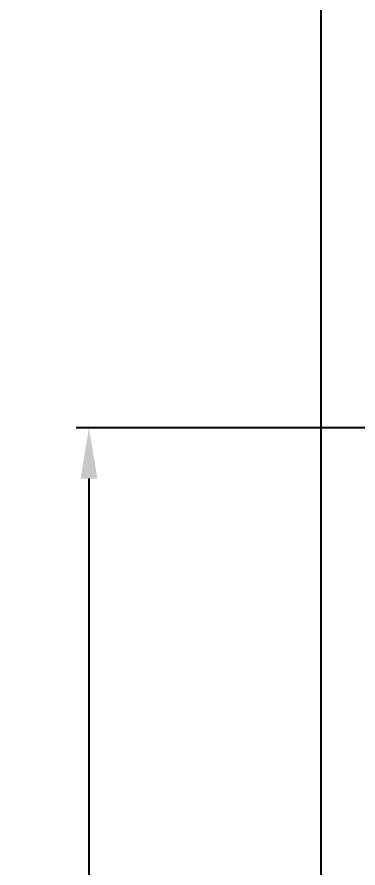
# Model space of a CAD drawing. Extents: x 3267 to 9145, y -61 to 2467.
# Drawn here: x 3266.8 to 3428.4, y 654.1 to 1057.6 of the extents above; entities that cross this region are included whole.
import ezdxf

# ---------------------------------------------------------------- set-up
doc = ezdxf.new("R2010")
doc.units = 0
doc.header["$LTSCALE"] = 20
doc.header["$MEASUREMENT"] = 0
doc.layers.get('0').update_dxf_attribs({"linetype": 'CONTINUOUS'})
doc.layers.get('DEFPOINTS').update_dxf_attribs({"linetype": 'CONTINUOUS'})
doc.layers.add('6', color=6, linetype='CONTINUOUS')
doc.styles.get("Standard").update_dxf_attribs({"font": 'NanumGothic.ttf'})
doc.dimstyles.get("Standard").update_dxf_attribs({"dimtxt": 2.7, "dimasz": 2.5, "dimexe": 1.5, "dimexo": 1.5, "dimgap": 1.5, "dimtad": 1, "dimdec": 0, "dimlfac": 10, "dimzin": 0, "dimdsep": 46, "dimtxsty": 'Standard', "dimcen": 0, "dimclrt": 2, "dimadec": 0, "dimazin": 0, "dimtfac": 1, "dimtdec": 0, "dimtmove": 0, "dimatfit": 3, "dimfxl": 0, "dimtolj": 1, "dimtzin": 0, "dimarcsym": 0})

# ---------------------------------------------------------------- blocks, each defined once
blk = doc.blocks.new('*D37')
at = {"color": 3, "lineweight": -2}
for p, q in [((3480.36, 862.73), (3294.91, 862.73)), ((3300.91, 838.73), (3300.91, 602.89)), ((3300.91, 310.73), (3300.91, 546.57)), ((3464.32, 286.73), (3294.91, 286.73))]:
    blk.add_line(p, q, dxfattribs=at)
at = {"color": 3}
for points in [[(3296.91, 838.73), (3304.91, 838.73), (3300.91, 862.73)], [(3296.91, 310.73), (3304.91, 310.73), (3300.91, 286.73)]]:
    blk.add_solid(points, dxfattribs=at)
at = {"layer": 'DEFPOINTS', "color": 0}
for p in [(3482.16, 862.73), (3300.91, 286.73), (3466.12, 286.73)]:
    blk.add_point(p, dxfattribs=at)
at = {"color": 2, "insert": (3300.91, 574.73), "char_height": 30, "attachment_point": 5}
blk.add_mtext('\\A1;{\\fNanumGothic|b0|i0|c0|p50;575}', dxfattribs=at)
blk = doc.blocks.new('*D41')
at = {"color": 3, "lineweight": -2}
for p, q in [((4108.36, 683.42), (4108.36, 32.95)), ((3410.8, 284.93), (3410.8, 32.95)), ((3434.8, 38.95), (4084.36, 38.95))]:
    blk.add_line(p, q, dxfattribs=at)
at = {"color": 3}
for points in [[(3434.8, 42.95), (3434.8, 34.95), (3410.8, 38.95)], [(4084.36, 42.95), (4084.36, 34.95), (4108.36, 38.95)]]:
    blk.add_solid(points, dxfattribs=at)
at = {"layer": 'DEFPOINTS', "color": 0}
for p in [(4108.36, 685.22), (3410.8, 286.73), (4108.36, 38.95)]:
    blk.add_point(p, dxfattribs=at)
at = {"color": 2, "insert": (3759.58, 67.17), "char_height": 30, "attachment_point": 5}
blk.add_mtext('\\A1;{\\fNanumGothic|b0|i0|c0|p50;700}', dxfattribs=at)

msp = doc.modelspace()

# ---------------------------------------------------------------- linework, layer by layer
at = {"layer": '6'}
msp.add_lwpolyline([(4410.8, 2211.77), (3410.8, 2211.77), (3410.8, 286.73), (5338.3, 286.73), (5338.3, 1311.73)], dxfattribs=at)

# ---------------------------------------------------------------- dimensions: what is measured, and where the dimension line sits
dim = msp.add_linear_dim(base=(3300.91, 286.73), p1=(3482.16, 862.73), p2=(3466.12, 286.73), angle=90, text='{\\fNanumGothic|b0|i0|c0|p50;575}', dimstyle='Standard', override={"dimscale": 1.2, "dimtxt": 25, "dimasz": 20, "dimexe": 5, "dimgap": 10, "dimtih": 1, "dimtoh": 1, "dimlfac": 1, "dimzin": 12, "dimclrd": 3, "dimclre": 3, "dimazin": 2, "dimarcsym": 1})
dim.commit()
dim.dimension.update_dxf_attribs({"geometry": '*D37', "text_midpoint": (3300.91, 574.73)})
dim = msp.add_linear_dim(base=(4108.36, 38.95), p1=(3410.8, 286.73), p2=(4108.36, 685.22), text='{\\fNanumGothic|b0|i0|c0|p50;700}', dimstyle='Standard', override={"dimscale": 1.2, "dimtxt": 25, "dimasz": 20, "dimexe": 5, "dimgap": 10, "dimtih": 1, "dimtoh": 1, "dimlfac": 1, "dimzin": 12, "dimclrd": 3, "dimclre": 3, "dimazin": 2, "dimarcsym": 1})
dim.commit()
dim.dimension.update_dxf_attribs({"geometry": '*D41', "text_midpoint": (3759.58, 38.95), "dimtype": 160})

doc.saveas('drawing.dxf')
